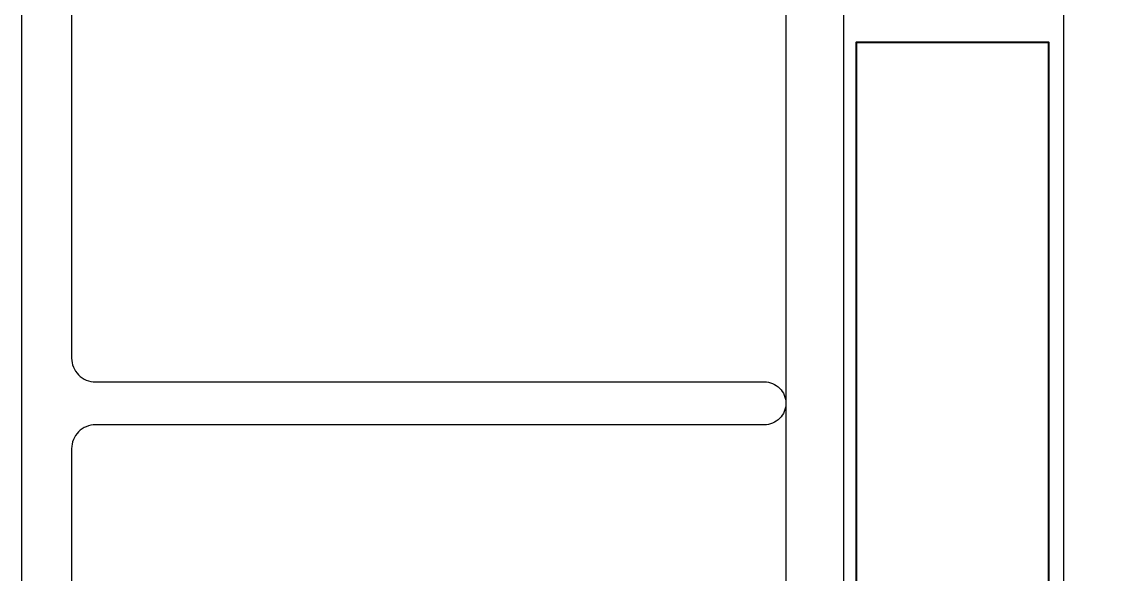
# Model space of a CAD drawing. Extents: x -26 to 91, y -47 to 75.
# Drawn here: x 42.466 to 43.882, y 54.352 to 55.071 of the extents above; entities that cross this region are included whole.
import ezdxf

# ---------------------------------------------------------------- set-up
doc = ezdxf.new("R2010")
doc.units = 0
doc.header["$MEASUREMENT"] = 0
doc.layers.get('0').update_dxf_attribs({"linetype": 'CONTINUOUS'})
doc.layers.add('DIM', color=7, linetype='CONTINUOUS')
doc.layers.add('FRAME', color=1, linetype='CONTINUOUS')

# ---------------------------------------------------------------- blocks, each defined once
blk = doc.blocks.new('3806 MULLION')
blk.add_lwpolyline([(-4.5, -0.5355), (-4.5, 0), (-4.5, 0.5355, -0.414214), (-4.49, 0.5455), (-4.36, 0.5455, -0.668179), (-4.3459, 0.5114), (-4.4159, 0.4413, 0.457629), (-4.4125, 0.3945, -0.237131), (-4.4, 0.3696), (-4.4, 0.0725, 0.414214), (-4.39, 0.0625), (-4.0455, 0.0625, -0.500407), (-4.0157, 0.0228, 2.386509), (-3.9139, 0.0773, -0.326072), (-3.94, 0.1131, -0.502305), (-3.8917, 0.149, -0.227368), (-3.7928, 0.0571, 0.308174), (-3.764, 0.0375), (-3.762, 0.0375, 0.414214), (-3.731, 0.0685), (-3.731, 0.1125, -0.414214), (-3.625, 0.2185), (-1.674, 0.2185)], format="xyb")
blk.add_lwpolyline([(-3.625, -0.1435, -0.414214), (-3.656, -0.1125), (-3.656, 0.1125, -0.414214), (-3.625, 0.1435), (-1.637, 0.1435, -0.414214), (-1.606, 0.1125), (-1.606, -0.1125, -0.414214), (-1.637, -0.1435)], format="xyb", close=True)
blk = doc.blocks.new('3801 1 INCH GLASS STOP')
for points in [[(3.1831, -0.668), (-0.0009, -0.668, -0.414214)], [(0.0491, -0.603), (1.5201, -0.603, 0.414214), (1.5511, -0.572), (1.5511, 0.299, -0.414214), (1.5791, 0.327, -0.414214), (1.6071, 0.299), (1.6071, -0.572, 0.414214), (1.6381, -0.603), (3.0271, -0.603, 0.414214)]]:
    blk.add_lwpolyline(points, format="xyb")

msp = doc.modelspace()

# ---------------------------------------------------------------- linework, layer by layer
at = {"layer": 'DIM', "color": 5, "lineweight": 40}
msp.add_lwpolyline([(43.8032, 53.5443), (43.5532, 53.5443), (43.5532, 55.0443), (43.8032, 55.0443)], close=True, dxfattribs=at)

# ---------------------------------------------------------------- block references
at = {"layer": 'FRAME', "xscale": -1, "rotation": 90}
msp.add_blockref('3806 MULLION', (43.6796, 51.6633), dxfattribs=at)
at = {"layer": 'FRAME', "rotation": 270}
msp.add_blockref('3801 1 INCH GLASS STOP', (43.1341, 56.1533), dxfattribs=at)

doc.saveas('drawing.dxf')
